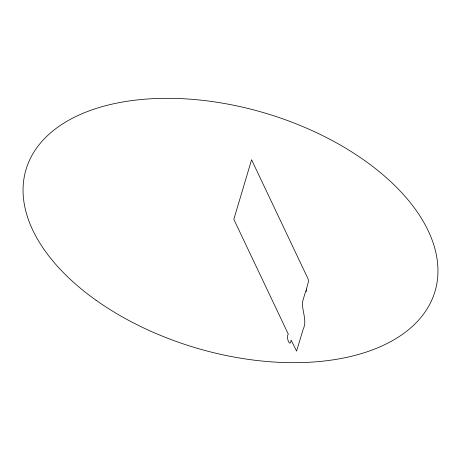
<?xml version="1.0" encoding="UTF-8"?>
<svg xmlns="http://www.w3.org/2000/svg" width="461" height="461" viewBox="0 0 461 461"><rect width="100%" height="100%" fill="white"/><g stroke="black" fill="none" stroke-linecap="round" stroke-linejoin="round"><path stroke-width="0.69" d="M306.427 289.128L306.288 291.433L305.868 290.557L302.762 300.975C301.235 310.236 307.614 320.009 303.205 329.183L296.573 351.075L291.11 340.062C290.378 348.625 285.503 336.599 288.321 334.185L233.831 219.332L251.585 159.777L308.144 279.032L308.501 281.4L306.427 289.128M96.038 300.226A213.38 122.39 16.6 0 0 434.544 292.891A213.38 122.39 16.6 0 0 160.918 98.383A213.38 122.39 16.6 0 0 96.038 300.226"/></g></svg>
